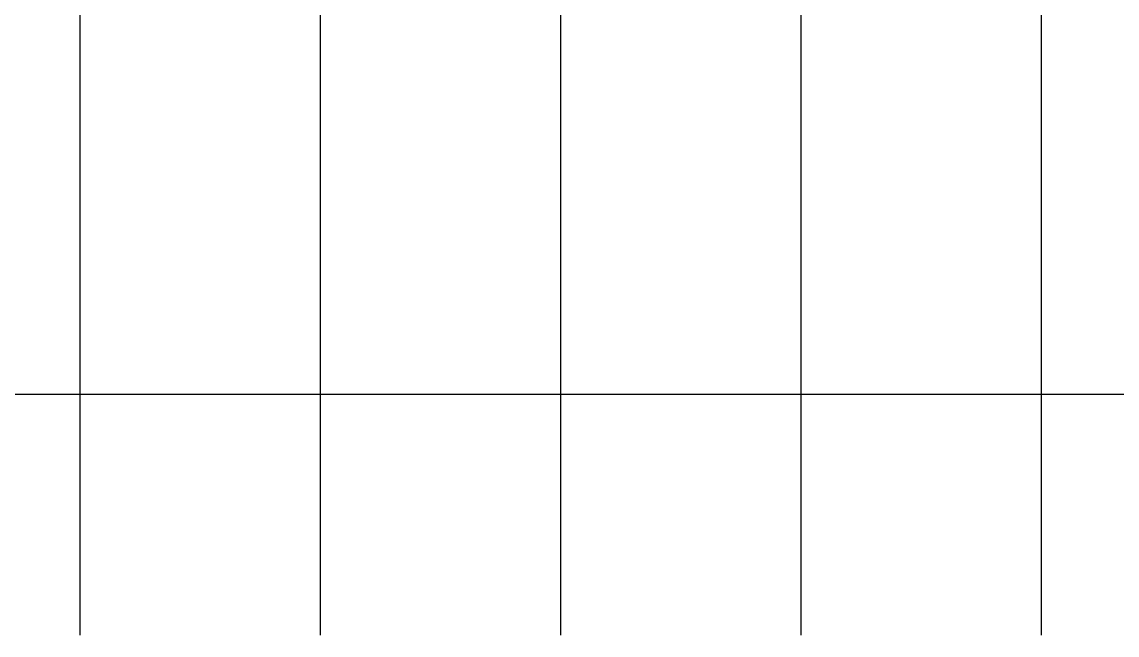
# Model space of a CAD drawing. Header units: metres. Extents: x -591 to 1776, y -567 to 241.
# Drawn here: x 460.7 to 825.3, y -560 to -356 of the extents above; entities that cross this region are included whole.
import ezdxf

# ---------------------------------------------------------------- set-up
doc = ezdxf.new("R2010")
doc.units = ezdxf.units.M

msp = doc.modelspace()

# ---------------------------------------------------------------- linework, layer by layer
at = {"color": 1, "lineweight": -2}
for p, q in [((480, 0), (480, -560)), ((560, 0), (560, -560)), ((640, 0), (640, -560)), ((720, 0), (720, -560)), ((800, 0), (800, -560))]:
    msp.add_line(p, q, dxfattribs=at)
at = {"linetype": 'ByBlock'}
msp.add_lwpolyline([(-16, -160), (1776, -160), (1776, -480), (-16, -480)], close=True, dxfattribs=at)

doc.saveas('drawing.dxf')
